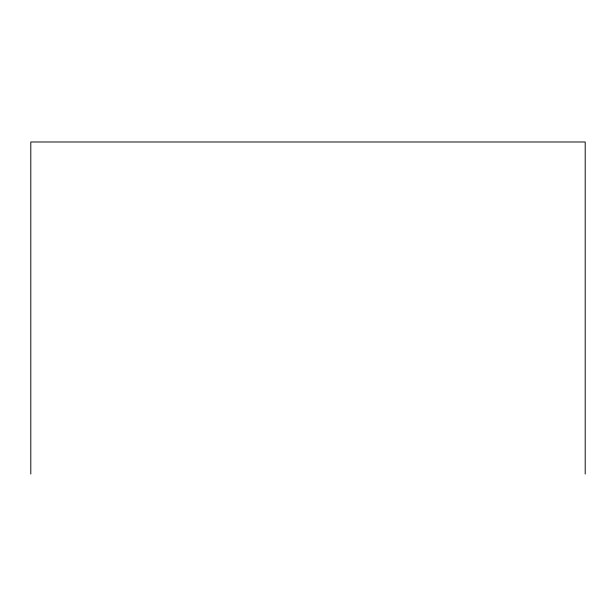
<?xml version="1.0" encoding="UTF-8"?>
<svg xmlns="http://www.w3.org/2000/svg" width="616" height="616" viewBox="0 0 616 616"><rect width="100%" height="100%" fill="white"/><g stroke="black" fill="none" stroke-linecap="round" stroke-linejoin="round"><path stroke-width="0.92" d="M585.2 474.012L585.2 141.988L30.8 141.988L30.8 474.012"/></g></svg>
